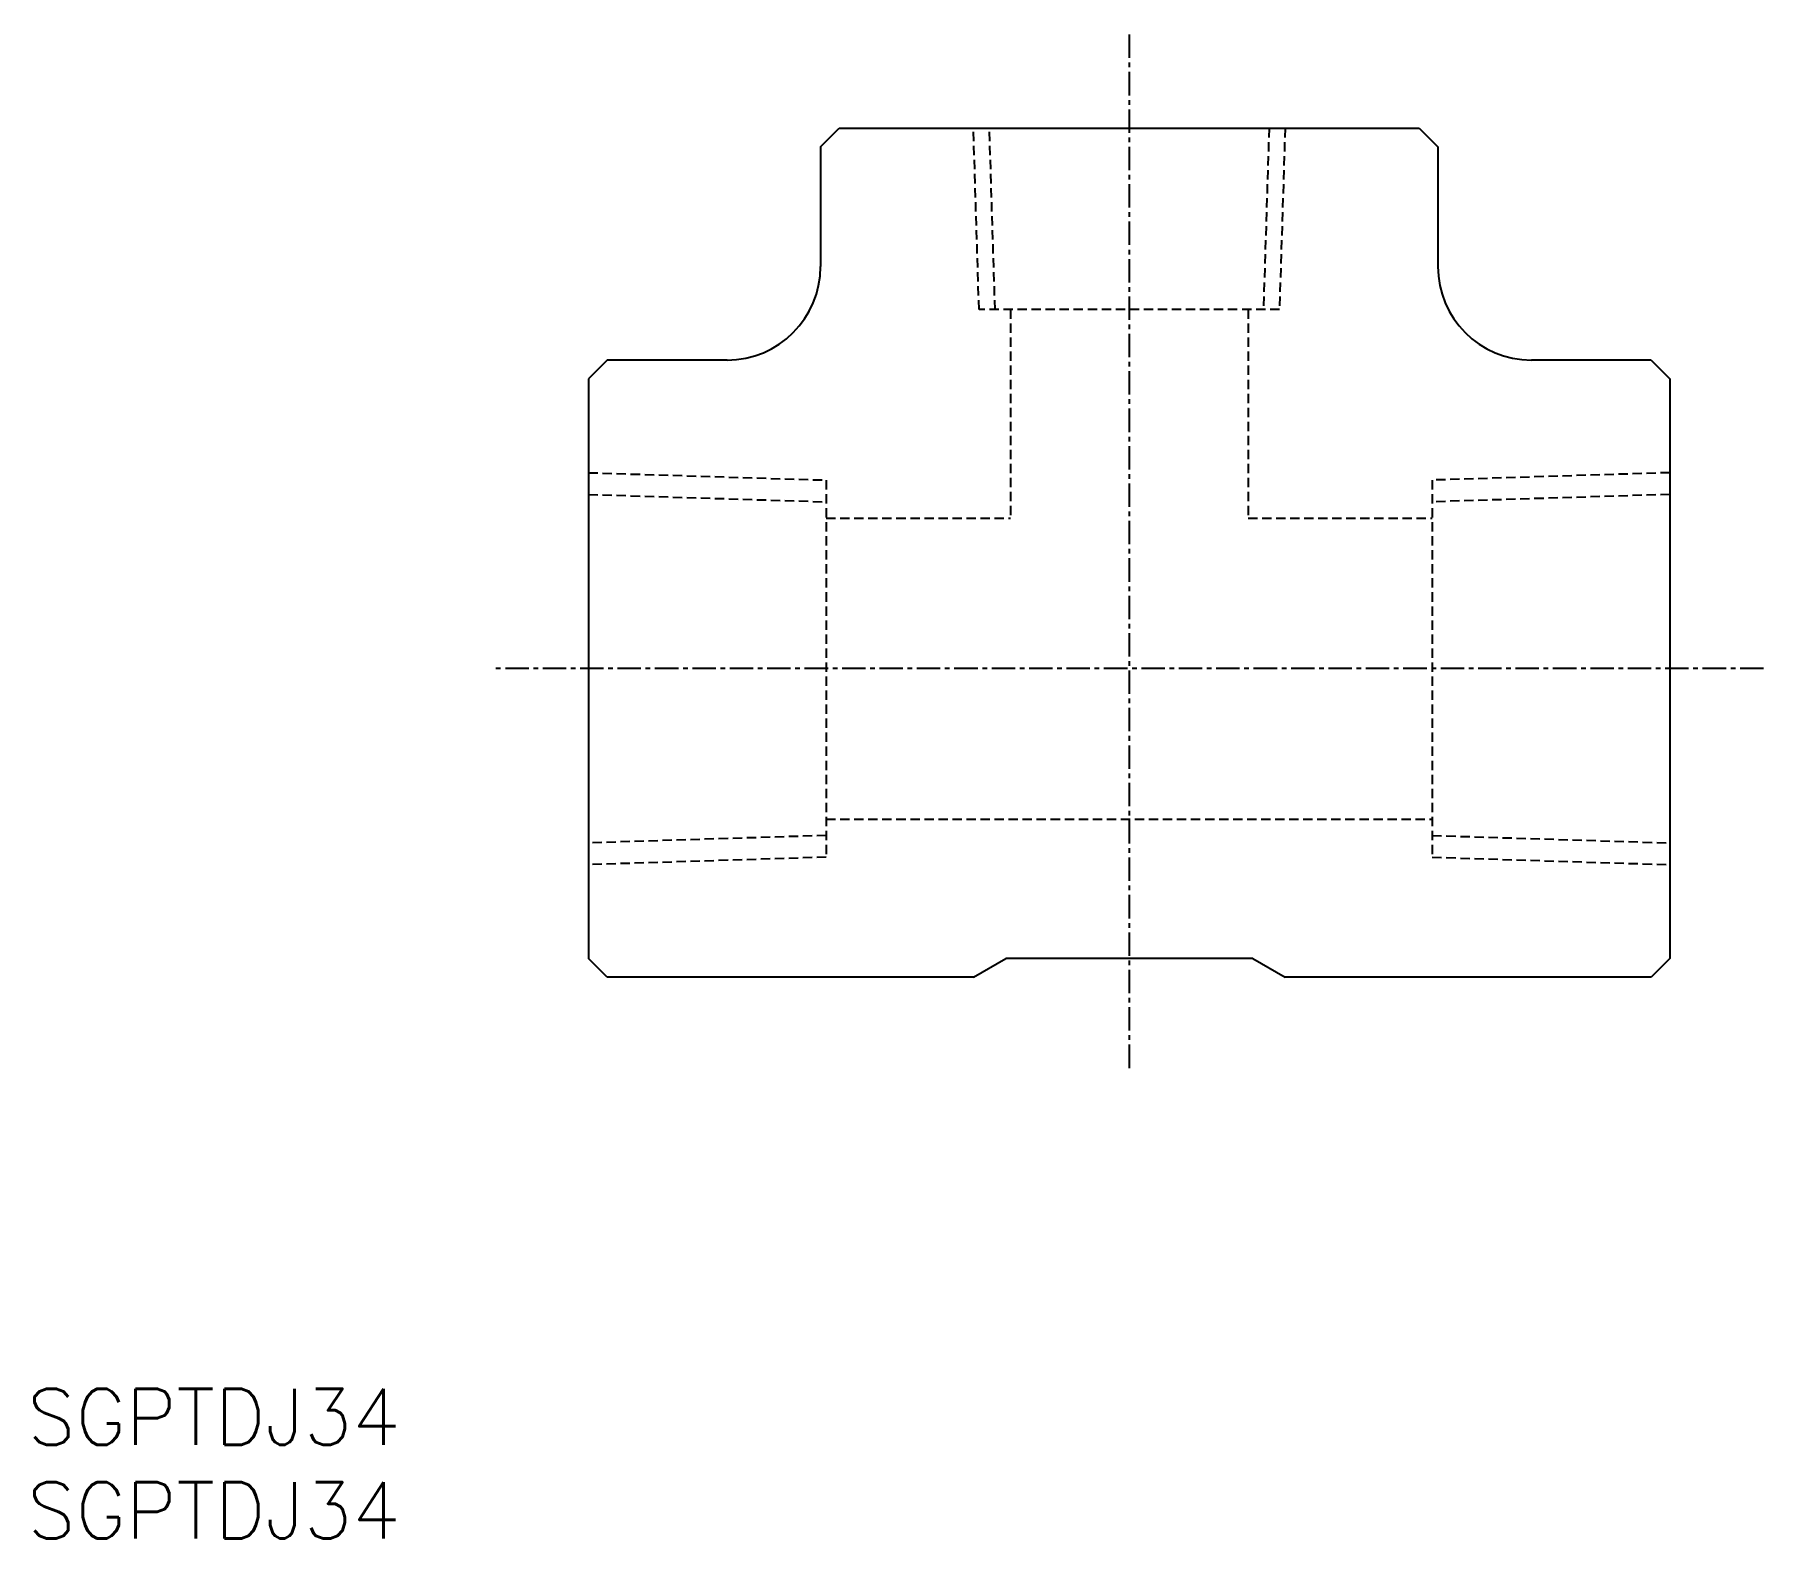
# Model space of a CAD drawing. Extents: x 0.4 to 92.8, y 0 to 80.4.
import ezdxf

# ---------------------------------------------------------------- set-up
doc = ezdxf.new("R2010")
doc.units = 0
doc.linetypes.add('CENTER', pattern=[2, 1.25, -0.25, 0.25, -0.25])
doc.linetypes.add('DASHED', pattern=[0.75, 0.5, -0.25])
doc.layers.get('0').update_dxf_attribs({"linetype": 'CONTINUOUS'})
doc.layers.add('CENTER', color=1, linetype='CENTER')
doc.styles.get("Standard").update_dxf_attribs({"font": 'txt.shx'})

# ---------------------------------------------------------------- blocks, each defined once
blk = doc.blocks.new('*U9')
at = {"color": 7, "linetype": 'CONTINUOUS'}
blk.add_text('SGPTDJ34', height=3, dxfattribs=at).set_placement((0, 0))
blk = doc.blocks.new('*U10')
at = {"color": 7, "linetype": 'CONTINUOUS'}
blk.add_text('SGPTDJ34', height=3, dxfattribs=at).set_placement((0, 5))

msp = doc.modelspace()

# ---------------------------------------------------------------- linework, layer by layer
at = {"color": 7, "linetype": 'CONTINUOUS'}
for p, q in [((42.4, 74.4), (43.4, 75.4)), ((43.4, 75.4), (74.4, 75.4)), ((74.4, 75.4), (75.4, 74.4)), ((42.4, 74.4), (42.4, 68)), ((75.4, 74.4), (75.4, 68)), ((31, 63), (30, 62)), ((37.4, 63), (31, 63)), ((86.8, 63), (80.4, 63)), ((86.8, 63), (87.8, 62)), ((30, 62), (30, 31)), ((87.8, 62), (87.8, 31)), ((31, 30), (30, 31)), ((50.569, 30), (52.301, 31)), ((65.499, 31), (52.301, 31)), ((65.499, 31), (67.231, 30)), ((87.8, 31), (86.8, 30)), ((50.569, 30), (31, 30)), ((86.8, 30), (67.231, 30))]:
    msp.add_line(p, q, dxfattribs=at)
at = {"color": 3, "linetype": 'DASHED'}
for p, q in [((50.872, 65.7), (50.569, 75.4)), ((51.728, 65.7), (51.425, 75.4)), ((66.375, 75.4), (66.072, 65.7)), ((67.231, 75.4), (66.928, 65.7)), ((66.928, 65.7), (50.872, 65.7)), ((52.55, 65.7), (52.55, 54.55)), ((65.25, 65.7), (65.25, 54.55)), ((30, 56.977), (42.7, 56.581)), ((42.7, 56.581), (42.7, 36.419)), ((87.8, 56.977), (75.1, 56.581)), ((75.1, 56.581), (75.1, 36.419)), ((30, 55.815), (42.7, 55.419)), ((87.8, 55.815), (75.1, 55.419)), ((42.7, 54.55), (52.55, 54.55)), ((65.25, 54.55), (75.1, 54.55)), ((42.7, 38.45), (75.1, 38.45)), ((42.7, 37.581), (30, 37.184)), ((75.1, 37.581), (87.8, 37.184)), ((42.7, 36.419), (30, 36.022)), ((75.1, 36.419), (87.8, 36.022))]:
    msp.add_line(p, q, dxfattribs=at)
at = {"color": 7, "linetype": 'CONTINUOUS'}
for centre, start, end in [((37.4, 68), 270, 0), ((80.4, 68), 180, 270)]:
    msp.add_arc(centre, 5, start, end, dxfattribs=at)
at = {"layer": 'CENTER', "color": 1, "linetype": 'CENTER'}
for p, q in [((58.9, 80.4), (58.9, 25)), ((92.8, 46.5), (25, 46.5))]:
    msp.add_line(p, q, dxfattribs=at)

# ---------------------------------------------------------------- block references
at = {"color": 7, "linetype": 'CONTINUOUS'}
for name in ['*U10', '*U9']:
    msp.add_blockref(name, (0, 0), dxfattribs=at)

doc.saveas('drawing.dxf')
